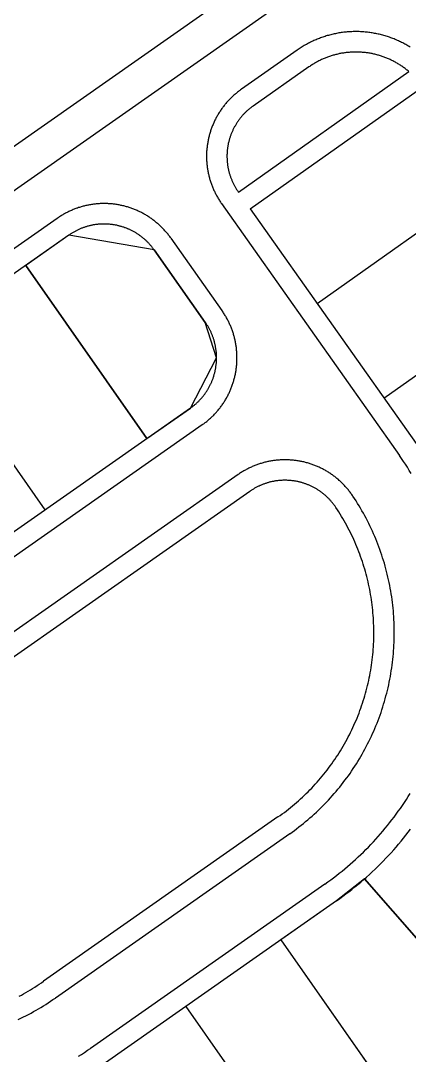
# Model space of a CAD drawing. Header units: metres. Extents: x 680594 to 684853, y 828874 to 830078.
# Drawn here: x 681076.8 to 681133.9, y 829289.3 to 829441 of the extents above; entities that cross this region are included whole.
import ezdxf

# ---------------------------------------------------------------- set-up
doc = ezdxf.new("R2010")
doc.units = ezdxf.units.M
doc.layers.add('PLOT_LINES', color=7, linetype='Continuous')

msp = doc.modelspace()

# ---------------------------------------------------------------- linework, layer by layer
at = {"layer": 'PLOT_LINES'}
for points in [[(681122.55, 829455.27), (680954.06, 829337.29)], [(681125.6, 829450.94), (680957.09, 829332.95)], [(681133.96, 829437.1), (681133.81, 829437.19), (681133.66, 829437.28), (681133.51, 829437.37), (681133.35, 829437.46), (681133.2, 829437.54), (681133.05, 829437.62), (681132.89, 829437.71), (681132.73, 829437.79), (681132.58, 829437.86), (681132.42, 829437.94), (681132.26, 829438.01), (681132.1, 829438.08), (681131.94, 829438.15), (681131.78, 829438.22), (681131.62, 829438.29), (681131.45, 829438.35), (681131.29, 829438.42), (681131.12, 829438.48), (681130.96, 829438.54), (681130.79, 829438.59), (681130.63, 829438.65), (681130.46, 829438.7), (681130.29, 829438.75), (681130.12, 829438.8), (681129.95, 829438.85), (681129.79, 829438.89), (681129.62, 829438.94), (681129.44, 829438.98), (681129.27, 829439.02), (681129.1, 829439.05), (681128.93, 829439.09), (681128.76, 829439.12), (681128.59, 829439.15), (681128.41, 829439.18), (681128.24, 829439.21), (681128.07, 829439.23), (681127.89, 829439.26), (681127.72, 829439.28), (681127.54, 829439.3), (681127.37, 829439.31), (681127.19, 829439.33), (681127.02, 829439.34), (681126.84, 829439.35), (681126.67, 829439.36), (681126.49, 829439.37), (681126.32, 829439.37), (681126.14, 829439.37), (681125.97, 829439.37), (681125.79, 829439.37), (681125.62, 829439.37), (681125.44, 829439.36), (681125.27, 829439.36), (681125.09, 829439.35), (681124.92, 829439.33), (681124.74, 829439.32), (681124.57, 829439.31), (681124.39, 829439.29), (681124.22, 829439.27), (681124.05, 829439.25), (681123.87, 829439.22), (681123.7, 829439.2), (681123.53, 829439.17), (681123.35, 829439.14), (681123.18, 829439.1), (681123.01, 829439.07), (681122.84, 829439.03), (681122.67, 829439), (681122.5, 829438.96), (681122.32, 829438.91), (681122.16, 829438.87), (681121.99, 829438.82), (681121.82, 829438.78), (681121.65, 829438.73), (681121.48, 829438.67), (681121.32, 829438.62), (681121.15, 829438.56), (681120.98, 829438.51), (681120.82, 829438.45), (681120.65, 829438.38), (681120.49, 829438.32), (681120.33, 829438.26), (681120.17, 829438.19), (681120.01, 829438.12), (681119.85, 829438.05), (681119.69, 829437.97), (681119.53, 829437.9), (681119.37, 829437.82), (681119.21, 829437.74), (681119.06, 829437.66), (681118.9, 829437.58), (681118.75, 829437.5), (681118.6, 829437.41), (681118.44, 829437.32), (681118.29, 829437.23), (681118.14, 829437.14), (681117.99, 829437.05), (681117.85, 829436.96), (681117.7, 829436.86), (681117.55, 829436.76), (681117.41, 829436.66)], [(681117.41, 829436.66), (681109.21, 829430.92)], [(681133.78, 829433.52), (681133.67, 829433.61), (681133.56, 829433.7), (681133.45, 829433.79), (681133.34, 829433.88), (681133.23, 829433.96), (681133.12, 829434.05), (681133, 829434.13), (681132.89, 829434.21), (681132.77, 829434.29), (681132.65, 829434.37), (681132.54, 829434.45), (681132.42, 829434.52), (681132.3, 829434.6), (681132.18, 829434.67), (681132.06, 829434.74), (681131.93, 829434.81), (681131.81, 829434.88), (681131.69, 829434.95), (681131.56, 829435.01), (681131.44, 829435.08), (681131.31, 829435.14), (681131.19, 829435.2), (681131.06, 829435.26), (681130.93, 829435.32), (681130.8, 829435.38), (681130.67, 829435.43), (681130.54, 829435.49), (681130.41, 829435.54), (681130.28, 829435.59), (681130.15, 829435.64), (681130.01, 829435.69), (681129.88, 829435.73), (681129.75, 829435.78), (681129.61, 829435.82), (681129.48, 829435.86), (681129.34, 829435.9), (681129.21, 829435.94), (681129.07, 829435.98), (681128.94, 829436.01), (681128.8, 829436.05), (681128.66, 829436.08), (681128.52, 829436.11), (681128.39, 829436.14), (681128.25, 829436.16), (681128.11, 829436.19), (681127.97, 829436.21), (681127.83, 829436.24), (681127.69, 829436.26), (681127.55, 829436.28), (681127.41, 829436.29), (681127.27, 829436.31), (681127.13, 829436.32), (681126.99, 829436.33), (681126.85, 829436.35), (681126.71, 829436.35), (681126.57, 829436.36), (681126.43, 829436.37), (681126.29, 829436.37), (681126.15, 829436.37), (681126.01, 829436.37), (681125.87, 829436.37), (681125.73, 829436.37), (681125.59, 829436.37), (681125.45, 829436.36), (681125.3, 829436.35), (681125.16, 829436.34), (681125.02, 829436.33), (681124.88, 829436.32), (681124.74, 829436.31), (681124.6, 829436.29), (681124.46, 829436.27), (681124.32, 829436.26), (681124.18, 829436.23), (681124.05, 829436.21), (681123.91, 829436.19), (681123.77, 829436.16), (681123.63, 829436.14), (681123.49, 829436.11), (681123.35, 829436.08), (681123.22, 829436.04), (681123.08, 829436.01), (681122.94, 829435.98), (681122.81, 829435.94), (681122.67, 829435.9), (681122.54, 829435.86), (681122.4, 829435.82), (681122.27, 829435.78), (681122.14, 829435.73), (681122, 829435.68), (681121.87, 829435.64), (681121.74, 829435.59), (681121.61, 829435.54), (681121.48, 829435.48), (681121.35, 829435.43), (681121.22, 829435.37), (681121.09, 829435.32), (681120.96, 829435.26), (681120.83, 829435.2), (681120.71, 829435.14), (681120.58, 829435.07), (681120.45, 829435.01), (681120.33, 829434.94), (681120.21, 829434.88), (681120.08, 829434.81), (681119.96, 829434.74), (681119.84, 829434.66), (681119.72, 829434.59), (681119.6, 829434.52), (681119.48, 829434.44), (681119.36, 829434.36), (681119.25, 829434.28), (681119.13, 829434.2)], [(681108.77, 829415.85), (681133.78, 829433.52)], [(681119.13, 829434.2), (681110.93, 829428.46)], [(681109.21, 829430.92), (681109.09, 829430.84), (681108.98, 829430.76), (681108.87, 829430.67), (681108.76, 829430.59), (681108.65, 829430.5), (681108.54, 829430.41), (681108.43, 829430.32), (681108.32, 829430.23), (681108.22, 829430.14), (681108.11, 829430.05), (681108.01, 829429.96), (681107.9, 829429.86), (681107.8, 829429.77), (681107.7, 829429.67), (681107.6, 829429.57), (681107.5, 829429.47), (681107.41, 829429.37), (681107.31, 829429.27), (681107.21, 829429.16), (681107.12, 829429.06), (681107.03, 829428.96), (681106.94, 829428.85), (681106.85, 829428.74), (681106.76, 829428.63), (681106.67, 829428.52), (681106.59, 829428.41), (681106.5, 829428.3), (681106.42, 829428.19), (681106.34, 829428.08), (681106.25, 829427.96), (681106.17, 829427.85), (681106.1, 829427.73), (681106.02, 829427.61), (681105.94, 829427.5), (681105.87, 829427.38), (681105.8, 829427.26), (681105.73, 829427.14), (681105.66, 829427.02), (681105.59, 829426.89), (681105.52, 829426.77), (681105.46, 829426.65), (681105.39, 829426.52), (681105.33, 829426.4), (681105.27, 829426.27), (681105.21, 829426.14), (681105.15, 829426.02), (681105.09, 829425.89), (681105.04, 829425.76), (681104.98, 829425.63), (681104.93, 829425.5), (681104.88, 829425.37), (681104.83, 829425.24), (681104.78, 829425.11), (681104.74, 829424.98), (681104.69, 829424.84), (681104.65, 829424.71), (681104.61, 829424.58), (681104.57, 829424.44), (681104.53, 829424.31), (681104.49, 829424.17), (681104.46, 829424.04), (681104.42, 829423.9), (681104.39, 829423.76), (681104.36, 829423.63), (681104.33, 829423.49), (681104.31, 829423.35), (681104.28, 829423.22), (681104.26, 829423.08), (681104.23, 829422.94), (681104.21, 829422.8), (681104.19, 829422.66), (681104.18, 829422.52), (681104.16, 829422.38), (681104.15, 829422.24), (681104.13, 829422.11), (681104.12, 829421.97), (681104.11, 829421.83), (681104.11, 829421.69), (681104.1, 829421.55), (681104.1, 829421.41), (681104.09, 829421.27), (681104.09, 829421.13), (681104.09, 829420.99), (681104.09, 829420.85), (681104.1, 829420.71), (681104.1, 829420.57), (681104.11, 829420.43), (681104.12, 829420.29), (681104.13, 829420.15), (681104.14, 829420.01), (681104.15, 829419.87), (681104.17, 829419.73), (681104.18, 829419.59), (681104.2, 829419.45), (681104.22, 829419.31), (681104.24, 829419.17), (681104.27, 829419.04), (681104.29, 829418.9), (681104.32, 829418.76), (681104.35, 829418.62), (681104.38, 829418.49), (681104.41, 829418.35), (681104.44, 829418.21), (681104.47, 829418.08), (681104.51, 829417.94), (681104.55, 829417.81), (681104.59, 829417.67), (681104.63, 829417.54), (681104.67, 829417.41), (681104.71, 829417.27), (681104.76, 829417.14), (681104.81, 829417.01), (681104.85, 829416.88), (681104.9, 829416.75), (681104.96, 829416.62), (681105.01, 829416.49), (681105.06, 829416.36), (681105.12, 829416.23), (681105.18, 829416.1), (681105.24, 829415.97), (681105.3, 829415.85), (681105.36, 829415.72), (681105.42, 829415.6), (681105.49, 829415.47), (681105.55, 829415.35), (681105.62, 829415.23), (681105.69, 829415.11), (681105.76, 829414.98), (681105.83, 829414.86), (681105.9, 829414.75), (681105.98, 829414.63), (681106.06, 829414.51), (681106.13, 829414.39), (681106.21, 829414.28), (681106.29, 829414.16)], [(681110.51, 829413.4), (681135.82, 829431.29)], [(681110.93, 829428.46), (681110.84, 829428.4), (681110.76, 829428.34), (681110.67, 829428.28), (681110.59, 829428.21), (681110.51, 829428.15), (681110.43, 829428.08), (681110.34, 829428.02), (681110.26, 829427.95), (681110.18, 829427.88), (681110.11, 829427.81), (681110.03, 829427.74), (681109.95, 829427.67), (681109.87, 829427.6), (681109.8, 829427.52), (681109.72, 829427.45), (681109.65, 829427.37), (681109.58, 829427.3), (681109.51, 829427.22), (681109.43, 829427.15), (681109.36, 829427.07), (681109.29, 829426.99), (681109.23, 829426.91), (681109.16, 829426.83), (681109.09, 829426.75), (681109.03, 829426.67), (681108.96, 829426.58), (681108.9, 829426.5), (681108.84, 829426.41), (681108.77, 829426.33), (681108.71, 829426.24), (681108.65, 829426.16), (681108.6, 829426.07), (681108.54, 829425.98), (681108.48, 829425.89), (681108.43, 829425.8), (681108.37, 829425.72), (681108.32, 829425.62), (681108.27, 829425.53), (681108.21, 829425.44), (681108.16, 829425.35), (681108.11, 829425.26), (681108.07, 829425.16), (681108.02, 829425.07), (681107.97, 829424.98), (681107.93, 829424.88), (681107.88, 829424.78), (681107.84, 829424.69), (681107.8, 829424.59), (681107.76, 829424.5), (681107.72, 829424.4), (681107.68, 829424.3), (681107.65, 829424.2), (681107.61, 829424.1), (681107.58, 829424), (681107.54, 829423.9), (681107.51, 829423.8), (681107.48, 829423.7), (681107.45, 829423.6), (681107.42, 829423.5), (681107.39, 829423.4), (681107.37, 829423.3), (681107.34, 829423.2), (681107.32, 829423.1), (681107.29, 829422.99), (681107.27, 829422.89), (681107.25, 829422.79), (681107.23, 829422.68), (681107.22, 829422.58), (681107.2, 829422.48), (681107.18, 829422.37), (681107.17, 829422.27), (681107.16, 829422.16), (681107.14, 829422.06), (681107.13, 829421.96), (681107.12, 829421.85), (681107.11, 829421.75), (681107.11, 829421.64), (681107.1, 829421.54), (681107.1, 829421.43), (681107.09, 829421.33), (681107.09, 829421.22), (681107.09, 829421.12), (681107.09, 829421.01), (681107.09, 829420.91), (681107.1, 829420.8), (681107.1, 829420.7), (681107.1, 829420.59), (681107.11, 829420.49), (681107.12, 829420.38), (681107.13, 829420.28), (681107.14, 829420.17), (681107.15, 829420.07), (681107.16, 829419.96), (681107.18, 829419.86), (681107.19, 829419.76), (681107.21, 829419.65), (681107.22, 829419.55), (681107.24, 829419.45), (681107.26, 829419.34), (681107.28, 829419.24), (681107.31, 829419.14), (681107.33, 829419.03), (681107.35, 829418.93), (681107.38, 829418.83), (681107.41, 829418.73), (681107.43, 829418.63), (681107.46, 829418.53), (681107.49, 829418.43), (681107.53, 829418.33), (681107.56, 829418.23), (681107.59, 829418.13), (681107.63, 829418.03), (681107.66, 829417.93), (681107.7, 829417.83), (681107.74, 829417.73), (681107.78, 829417.64), (681107.82, 829417.54), (681107.86, 829417.44), (681107.91, 829417.35), (681107.95, 829417.25), (681107.99, 829417.16), (681108.04, 829417.06), (681108.09, 829416.97), (681108.14, 829416.88), (681108.19, 829416.78), (681108.24, 829416.69), (681108.29, 829416.6), (681108.34, 829416.51), (681108.4, 829416.42), (681108.45, 829416.33), (681108.51, 829416.24), (681108.56, 829416.15), (681108.62, 829416.07), (681108.68, 829415.98), (681108.74, 829415.89)], [(681120.32, 829399.52), (681145.63, 829417.41)], [(681108.74, 829415.89), (681108.77, 829415.85)], [(681098.86, 829409.09), (681098.78, 829409.2), (681098.69, 829409.31), (681098.61, 829409.43), (681098.52, 829409.54), (681098.44, 829409.65), (681098.35, 829409.76), (681098.26, 829409.86), (681098.17, 829409.97), (681098.08, 829410.08), (681097.98, 829410.18), (681097.89, 829410.29), (681097.79, 829410.39), (681097.7, 829410.49), (681097.6, 829410.59), (681097.5, 829410.69), (681097.4, 829410.79), (681097.3, 829410.89), (681097.19, 829410.98), (681097.09, 829411.08), (681096.99, 829411.17), (681096.88, 829411.26), (681096.77, 829411.35), (681096.67, 829411.44), (681096.56, 829411.53), (681096.45, 829411.62), (681096.34, 829411.7), (681096.22, 829411.79), (681096.11, 829411.87), (681096, 829411.95), (681095.88, 829412.03), (681095.77, 829412.11), (681095.65, 829412.19), (681095.53, 829412.27), (681095.41, 829412.34), (681095.29, 829412.41), (681095.17, 829412.49), (681095.05, 829412.56), (681094.93, 829412.63), (681094.81, 829412.69), (681094.68, 829412.76), (681094.56, 829412.83), (681094.43, 829412.89), (681094.31, 829412.95), (681094.18, 829413.01), (681094.06, 829413.07), (681093.93, 829413.13), (681093.8, 829413.18), (681093.67, 829413.24), (681093.54, 829413.29), (681093.41, 829413.34), (681093.28, 829413.39), (681093.15, 829413.44), (681093.01, 829413.49), (681092.88, 829413.54), (681092.75, 829413.58), (681092.62, 829413.62), (681092.48, 829413.66), (681092.35, 829413.7), (681092.21, 829413.74), (681092.08, 829413.78), (681091.94, 829413.81), (681091.8, 829413.84), (681091.67, 829413.87), (681091.53, 829413.9), (681091.39, 829413.93), (681091.25, 829413.96), (681091.12, 829413.98), (681090.98, 829414.01), (681090.84, 829414.03), (681090.7, 829414.05), (681090.56, 829414.07), (681090.42, 829414.08), (681090.28, 829414.1), (681090.14, 829414.11), (681090, 829414.12), (681089.86, 829414.13), (681089.72, 829414.14), (681089.58, 829414.15), (681089.44, 829414.15), (681089.3, 829414.16), (681089.16, 829414.16), (681089.02, 829414.16), (681088.88, 829414.16), (681088.74, 829414.16), (681088.6, 829414.15), (681088.46, 829414.15), (681088.32, 829414.14), (681088.18, 829414.13), (681088.04, 829414.12), (681087.9, 829414.1), (681087.76, 829414.09), (681087.62, 829414.07), (681087.48, 829414.06), (681087.34, 829414.04), (681087.21, 829414.02), (681087.07, 829413.99), (681086.93, 829413.97), (681086.79, 829413.94), (681086.65, 829413.92), (681086.52, 829413.89), (681086.38, 829413.86), (681086.24, 829413.83), (681086.11, 829413.79), (681085.97, 829413.76), (681085.84, 829413.72), (681085.7, 829413.68), (681085.57, 829413.64), (681085.43, 829413.6), (681085.3, 829413.56), (681085.17, 829413.51), (681085.03, 829413.47), (681084.9, 829413.42), (681084.77, 829413.37), (681084.64, 829413.32), (681084.51, 829413.27), (681084.38, 829413.21), (681084.25, 829413.16), (681084.12, 829413.1), (681084, 829413.04), (681083.87, 829412.98), (681083.74, 829412.92), (681083.62, 829412.86), (681083.49, 829412.79), (681083.37, 829412.73), (681083.25, 829412.66), (681083.12, 829412.59), (681083, 829412.52), (681082.88, 829412.45), (681082.76, 829412.38), (681082.64, 829412.3), (681082.52, 829412.23), (681082.41, 829412.15), (681082.29, 829412.07), (681082.18, 829411.99)], [(681106.29, 829414.16), (681132.4, 829377.23)], [(681082.18, 829411.99), (681008.62, 829360.49)], [(681110.51, 829413.4), (681134.85, 829378.96)], [(681096.41, 829407.36), (681096.35, 829407.44), (681096.28, 829407.53), (681096.22, 829407.61), (681096.16, 829407.69), (681096.09, 829407.78), (681096.03, 829407.86), (681095.96, 829407.94), (681095.89, 829408.02), (681095.82, 829408.1), (681095.75, 829408.18), (681095.68, 829408.26), (681095.61, 829408.33), (681095.54, 829408.41), (681095.46, 829408.48), (681095.39, 829408.56), (681095.31, 829408.63), (681095.24, 829408.7), (681095.16, 829408.78), (681095.08, 829408.85), (681095, 829408.92), (681094.93, 829408.99), (681094.84, 829409.05), (681094.76, 829409.12), (681094.68, 829409.19), (681094.6, 829409.25), (681094.52, 829409.32), (681094.43, 829409.38), (681094.35, 829409.44), (681094.26, 829409.5), (681094.18, 829409.56), (681094.09, 829409.62), (681094, 829409.68), (681093.91, 829409.74), (681093.82, 829409.8), (681093.73, 829409.85), (681093.64, 829409.9), (681093.55, 829409.96), (681093.46, 829410.01), (681093.37, 829410.06), (681093.28, 829410.11), (681093.18, 829410.16), (681093.09, 829410.21), (681093, 829410.25), (681092.9, 829410.3), (681092.81, 829410.34), (681092.71, 829410.39), (681092.61, 829410.43), (681092.52, 829410.47), (681092.42, 829410.51), (681092.32, 829410.55), (681092.22, 829410.59), (681092.12, 829410.62), (681092.03, 829410.66), (681091.93, 829410.69), (681091.83, 829410.72), (681091.73, 829410.76), (681091.63, 829410.79), (681091.52, 829410.82), (681091.42, 829410.84), (681091.32, 829410.87), (681091.22, 829410.9), (681091.12, 829410.92), (681091.01, 829410.95), (681090.91, 829410.97), (681090.81, 829410.99), (681090.71, 829411.01), (681090.6, 829411.03), (681090.5, 829411.04), (681090.39, 829411.06), (681090.29, 829411.08), (681090.19, 829411.09), (681090.08, 829411.1), (681089.98, 829411.11), (681089.87, 829411.12), (681089.77, 829411.13), (681089.66, 829411.14), (681089.56, 829411.15), (681089.45, 829411.15), (681089.35, 829411.16), (681089.24, 829411.16), (681089.14, 829411.16), (681089.03, 829411.16), (681088.93, 829411.16), (681088.82, 829411.16), (681088.72, 829411.15), (681088.61, 829411.15), (681088.51, 829411.14), (681088.4, 829411.14), (681088.3, 829411.13), (681088.19, 829411.12), (681088.09, 829411.11), (681087.98, 829411.1), (681087.88, 829411.08), (681087.77, 829411.07), (681087.67, 829411.05), (681087.57, 829411.04), (681087.46, 829411.02), (681087.36, 829411), (681087.26, 829410.98), (681087.15, 829410.96), (681087.05, 829410.93), (681086.95, 829410.91), (681086.85, 829410.88), (681086.74, 829410.86), (681086.64, 829410.83), (681086.54, 829410.8), (681086.44, 829410.77), (681086.34, 829410.74), (681086.24, 829410.71), (681086.14, 829410.67), (681086.04, 829410.64), (681085.94, 829410.6), (681085.84, 829410.57), (681085.74, 829410.53), (681085.65, 829410.49), (681085.55, 829410.45), (681085.45, 829410.41), (681085.36, 829410.36), (681085.26, 829410.32), (681085.17, 829410.28), (681085.07, 829410.23), (681084.98, 829410.18), (681084.88, 829410.13), (681084.79, 829410.08), (681084.7, 829410.03), (681084.61, 829409.98), (681084.52, 829409.93), (681084.43, 829409.88), (681084.34, 829409.82), (681084.25, 829409.77), (681084.16, 829409.71), (681084.07, 829409.65), (681083.98, 829409.59), (681083.9, 829409.53)], [(681083.9, 829409.53), (681010.34, 829358.03)], [(681103.91, 829396.74), (681096.41, 829407.36), (681083.9, 829409.53), (681077.55, 829405.09), (681095.33, 829379.7), (681101.72, 829384.17), (681105.56, 829391.54), (681103.91, 829396.74)], [(681098.86, 829409.09), (681106.36, 829398.47)], [(681096.41, 829407.36), (681103.91, 829396.74)], [(681095.33, 829379.7), (681077.55, 829405.09)], [(681130.13, 829385.63), (681155.45, 829403.53)], [(681103.45, 829381.72), (681103.56, 829381.8), (681103.67, 829381.88), (681103.79, 829381.96), (681103.9, 829382.05), (681104.01, 829382.13), (681104.12, 829382.22), (681104.22, 829382.31), (681104.33, 829382.4), (681104.44, 829382.49), (681104.54, 829382.58), (681104.65, 829382.68), (681104.75, 829382.77), (681104.85, 829382.87), (681104.95, 829382.97), (681105.05, 829383.06), (681105.15, 829383.16), (681105.25, 829383.26), (681105.34, 829383.37), (681105.44, 829383.47), (681105.53, 829383.57), (681105.62, 829383.68), (681105.72, 829383.78), (681105.81, 829383.89), (681105.89, 829384), (681105.98, 829384.11), (681106.07, 829384.22), (681106.15, 829384.33), (681106.24, 829384.44), (681106.32, 829384.56), (681106.4, 829384.67), (681106.48, 829384.79), (681106.56, 829384.9), (681106.63, 829385.02), (681106.71, 829385.14), (681106.78, 829385.26), (681106.86, 829385.38), (681106.93, 829385.5), (681107, 829385.62), (681107.07, 829385.74), (681107.13, 829385.86), (681107.2, 829385.99), (681107.26, 829386.11), (681107.32, 829386.24), (681107.39, 829386.36), (681107.45, 829386.49), (681107.5, 829386.62), (681107.56, 829386.74), (681107.62, 829386.87), (681107.67, 829387), (681107.72, 829387.13), (681107.77, 829387.26), (681107.82, 829387.39), (681107.87, 829387.53), (681107.92, 829387.66), (681107.96, 829387.79), (681108, 829387.92), (681108.04, 829388.06), (681108.08, 829388.19), (681108.12, 829388.33), (681108.16, 829388.46), (681108.19, 829388.6), (681108.23, 829388.73), (681108.26, 829388.87), (681108.29, 829389.01), (681108.32, 829389.14), (681108.35, 829389.28), (681108.37, 829389.42), (681108.4, 829389.56), (681108.42, 829389.69), (681108.44, 829389.83), (681108.46, 829389.97), (681108.48, 829390.11), (681108.49, 829390.25), (681108.51, 829390.39), (681108.52, 829390.53), (681108.53, 829390.67), (681108.54, 829390.81), (681108.55, 829390.95), (681108.55, 829391.09), (681108.56, 829391.23), (681108.56, 829391.37), (681108.56, 829391.51), (681108.56, 829391.65), (681108.56, 829391.79), (681108.56, 829391.93), (681108.55, 829392.07), (681108.54, 829392.21), (681108.54, 829392.35), (681108.53, 829392.49), (681108.51, 829392.63), (681108.5, 829392.77), (681108.49, 829392.9), (681108.47, 829393.04), (681108.45, 829393.18), (681108.43, 829393.32), (681108.41, 829393.46), (681108.39, 829393.6), (681108.36, 829393.74), (681108.33, 829393.87), (681108.31, 829394.01), (681108.28, 829394.15), (681108.25, 829394.28), (681108.21, 829394.42), (681108.18, 829394.56), (681108.14, 829394.69), (681108.11, 829394.83), (681108.07, 829394.96), (681108.03, 829395.09), (681107.98, 829395.23), (681107.94, 829395.36), (681107.89, 829395.49), (681107.85, 829395.63), (681107.8, 829395.76), (681107.75, 829395.89), (681107.7, 829396.02), (681107.64, 829396.15), (681107.59, 829396.28), (681107.53, 829396.4), (681107.48, 829396.53), (681107.42, 829396.66), (681107.36, 829396.79), (681107.3, 829396.91), (681107.23, 829397.04), (681107.17, 829397.16), (681107.1, 829397.28), (681107.03, 829397.41), (681106.96, 829397.53), (681106.89, 829397.65), (681106.82, 829397.77), (681106.75, 829397.89), (681106.67, 829398.01), (681106.6, 829398.12), (681106.52, 829398.24), (681106.44, 829398.36), (681106.36, 829398.47)], [(681101.72, 829384.17), (681101.81, 829384.23), (681101.9, 829384.29), (681101.98, 829384.36), (681102.06, 829384.42), (681102.15, 829384.49), (681102.23, 829384.55), (681102.31, 829384.62), (681102.39, 829384.69), (681102.47, 829384.75), (681102.55, 829384.82), (681102.63, 829384.89), (681102.7, 829384.97), (681102.78, 829385.04), (681102.85, 829385.11), (681102.93, 829385.18), (681103, 829385.26), (681103.08, 829385.33), (681103.15, 829385.41), (681103.22, 829385.49), (681103.29, 829385.57), (681103.36, 829385.65), (681103.43, 829385.72), (681103.49, 829385.81), (681103.56, 829385.89), (681103.63, 829385.97), (681103.69, 829386.05), (681103.76, 829386.13), (681103.82, 829386.22), (681103.88, 829386.3), (681103.94, 829386.39), (681104, 829386.48), (681104.06, 829386.56), (681104.12, 829386.65), (681104.17, 829386.74), (681104.23, 829386.83), (681104.28, 829386.92), (681104.34, 829387.01), (681104.39, 829387.1), (681104.44, 829387.19), (681104.49, 829387.28), (681104.54, 829387.38), (681104.59, 829387.47), (681104.63, 829387.56), (681104.68, 829387.66), (681104.72, 829387.75), (681104.77, 829387.85), (681104.81, 829387.94), (681104.85, 829388.04), (681104.89, 829388.14), (681104.93, 829388.24), (681104.97, 829388.33), (681105.01, 829388.43), (681105.04, 829388.53), (681105.08, 829388.63), (681105.11, 829388.73), (681105.14, 829388.83), (681105.17, 829388.93), (681105.2, 829389.03), (681105.23, 829389.13), (681105.26, 829389.23), (681105.29, 829389.33), (681105.31, 829389.44), (681105.34, 829389.54), (681105.36, 829389.64), (681105.38, 829389.74), (681105.4, 829389.85), (681105.42, 829389.95), (681105.44, 829390.05), (681105.45, 829390.16), (681105.47, 829390.26), (681105.48, 829390.37), (681105.5, 829390.47), (681105.51, 829390.57), (681105.52, 829390.68), (681105.53, 829390.78), (681105.54, 829390.89), (681105.55, 829390.99), (681105.55, 829391.1), (681105.56, 829391.2), (681105.56, 829391.31), (681105.56, 829391.41), (681105.56, 829391.52), (681105.56, 829391.62), (681105.56, 829391.73), (681105.56, 829391.83), (681105.55, 829391.94), (681105.55, 829392.04), (681105.54, 829392.15), (681105.53, 829392.25), (681105.53, 829392.36), (681105.52, 829392.46), (681105.5, 829392.56), (681105.49, 829392.67), (681105.48, 829392.77), (681105.46, 829392.88), (681105.45, 829392.98), (681105.43, 829393.08), (681105.41, 829393.19), (681105.39, 829393.29), (681105.37, 829393.39), (681105.35, 829393.5), (681105.32, 829393.6), (681105.3, 829393.7), (681105.27, 829393.8), (681105.25, 829393.9), (681105.22, 829394.01), (681105.19, 829394.11), (681105.16, 829394.21), (681105.13, 829394.31), (681105.1, 829394.41), (681105.06, 829394.51), (681105.03, 829394.61), (681104.99, 829394.7), (681104.95, 829394.8), (681104.91, 829394.9), (681104.87, 829395), (681104.83, 829395.09), (681104.79, 829395.19), (681104.75, 829395.29), (681104.7, 829395.38), (681104.66, 829395.48), (681104.61, 829395.57), (681104.56, 829395.66), (681104.52, 829395.76), (681104.47, 829395.85), (681104.42, 829395.94), (681104.36, 829396.03), (681104.31, 829396.12), (681104.26, 829396.21), (681104.2, 829396.3), (681104.15, 829396.39), (681104.09, 829396.48), (681104.03, 829396.57), (681103.97, 829396.65), (681103.91, 829396.74)], [(681080.41, 829369.25), (681062.63, 829394.64)], [(681101.72, 829384.17), (681028.12, 829332.63)], [(681103.45, 829381.72), (681029.84, 829330.18)], [(681134.13, 829374.59), (681133.85, 829375.04), (681133.57, 829375.49), (681133.28, 829375.93), (681132.99, 829376.36), (681132.7, 829376.8), (681132.4, 829377.23)], [(681125.58, 829371.26), (681125.5, 829371.38), (681125.42, 829371.49), (681125.34, 829371.61), (681125.26, 829371.72), (681125.17, 829371.83), (681125.09, 829371.95), (681125, 829372.06), (681124.91, 829372.17), (681124.82, 829372.27), (681124.73, 829372.38), (681124.64, 829372.49), (681124.55, 829372.59), (681124.45, 829372.7), (681124.36, 829372.8), (681124.26, 829372.9), (681124.16, 829373), (681124.06, 829373.1), (681123.96, 829373.2), (681123.86, 829373.3), (681123.76, 829373.39), (681123.66, 829373.49), (681123.55, 829373.58), (681123.45, 829373.68), (681123.34, 829373.77), (681123.23, 829373.86), (681123.12, 829373.95), (681123.01, 829374.03), (681122.9, 829374.12), (681122.79, 829374.2), (681122.68, 829374.29), (681122.56, 829374.37), (681122.45, 829374.45), (681122.33, 829374.53), (681122.21, 829374.61), (681122.1, 829374.68), (681121.98, 829374.76), (681121.86, 829374.83), (681121.74, 829374.91), (681121.62, 829374.98), (681121.5, 829375.05), (681121.37, 829375.11), (681121.25, 829375.18), (681121.12, 829375.25), (681121, 829375.31), (681120.87, 829375.37), (681120.75, 829375.43), (681120.62, 829375.49), (681120.49, 829375.55), (681120.36, 829375.61), (681120.23, 829375.66), (681120.1, 829375.72), (681119.97, 829375.77), (681119.84, 829375.82), (681119.71, 829375.87), (681119.58, 829375.92), (681119.45, 829375.96), (681119.31, 829376.01), (681119.18, 829376.05), (681119.04, 829376.09), (681118.91, 829376.13), (681118.77, 829376.17), (681118.64, 829376.2), (681118.5, 829376.24), (681118.37, 829376.27), (681118.23, 829376.3), (681118.09, 829376.33), (681117.95, 829376.36), (681117.82, 829376.39), (681117.68, 829376.41), (681117.54, 829376.44), (681117.4, 829376.46), (681117.26, 829376.48), (681117.12, 829376.5), (681116.98, 829376.51), (681116.84, 829376.53), (681116.7, 829376.54), (681116.56, 829376.55), (681116.42, 829376.56), (681116.28, 829376.57), (681116.14, 829376.58), (681116, 829376.59), (681115.86, 829376.59), (681115.72, 829376.59), (681115.58, 829376.59), (681115.44, 829376.59), (681115.3, 829376.59), (681115.16, 829376.58), (681115.02, 829376.58), (681114.88, 829376.57), (681114.74, 829376.56), (681114.6, 829376.55), (681114.46, 829376.54), (681114.32, 829376.52), (681114.18, 829376.51), (681114.04, 829376.49), (681113.9, 829376.47), (681113.76, 829376.45), (681113.62, 829376.43), (681113.48, 829376.4), (681113.35, 829376.38), (681113.21, 829376.35), (681113.07, 829376.32), (681112.93, 829376.29), (681112.8, 829376.26), (681112.66, 829376.23), (681112.52, 829376.19), (681112.39, 829376.15), (681112.25, 829376.12), (681112.12, 829376.07), (681111.98, 829376.03), (681111.85, 829375.99), (681111.72, 829375.95), (681111.58, 829375.9), (681111.45, 829375.85), (681111.32, 829375.8), (681111.19, 829375.75), (681111.06, 829375.7), (681110.93, 829375.64), (681110.8, 829375.59), (681110.67, 829375.53), (681110.54, 829375.47), (681110.42, 829375.41), (681110.29, 829375.35), (681110.17, 829375.29), (681110.04, 829375.22), (681109.92, 829375.16), (681109.79, 829375.09), (681109.67, 829375.02), (681109.55, 829374.95), (681109.43, 829374.88), (681109.31, 829374.81), (681109.19, 829374.73), (681109.07, 829374.66), (681108.95, 829374.58), (681108.84, 829374.5), (681108.72, 829374.42)], [(681108.72, 829374.42), (681035.01, 829322.81)], [(681123.09, 829369.59), (681123.03, 829369.68), (681122.97, 829369.77), (681122.91, 829369.85), (681122.84, 829369.94), (681122.78, 829370.02), (681122.72, 829370.11), (681122.65, 829370.19), (681122.59, 829370.27), (681122.52, 829370.35), (681122.45, 829370.43), (681122.38, 829370.51), (681122.31, 829370.59), (681122.24, 829370.67), (681122.17, 829370.75), (681122.1, 829370.82), (681122.02, 829370.9), (681121.95, 829370.97), (681121.87, 829371.05), (681121.8, 829371.12), (681121.72, 829371.19), (681121.64, 829371.26), (681121.57, 829371.34), (681121.49, 829371.4), (681121.41, 829371.47), (681121.32, 829371.54), (681121.24, 829371.61), (681121.16, 829371.67), (681121.08, 829371.74), (681120.99, 829371.8), (681120.91, 829371.86), (681120.82, 829371.92), (681120.74, 829371.99), (681120.65, 829372.05), (681120.56, 829372.1), (681120.47, 829372.16), (681120.38, 829372.22), (681120.3, 829372.27), (681120.21, 829372.33), (681120.11, 829372.38), (681120.02, 829372.43), (681119.93, 829372.48), (681119.84, 829372.53), (681119.74, 829372.58), (681119.65, 829372.63), (681119.56, 829372.68), (681119.46, 829372.72), (681119.37, 829372.77), (681119.27, 829372.81), (681119.17, 829372.85), (681119.08, 829372.9), (681118.98, 829372.94), (681118.88, 829372.97), (681118.78, 829373.01), (681118.68, 829373.05), (681118.58, 829373.08), (681118.49, 829373.12), (681118.39, 829373.15), (681118.28, 829373.18), (681118.18, 829373.21), (681118.08, 829373.24), (681117.98, 829373.27), (681117.88, 829373.3), (681117.78, 829373.33), (681117.67, 829373.35), (681117.57, 829373.37), (681117.47, 829373.4), (681117.37, 829373.42), (681117.26, 829373.44), (681117.16, 829373.46), (681117.05, 829373.47), (681116.95, 829373.49), (681116.85, 829373.51), (681116.74, 829373.52), (681116.64, 829373.53), (681116.53, 829373.54), (681116.43, 829373.55), (681116.32, 829373.56), (681116.22, 829373.57), (681116.11, 829373.58), (681116.01, 829373.58), (681115.9, 829373.59), (681115.8, 829373.59), (681115.69, 829373.59), (681115.59, 829373.59), (681115.48, 829373.59), (681115.38, 829373.59), (681115.27, 829373.59), (681115.16, 829373.58), (681115.06, 829373.58), (681114.95, 829373.57), (681114.85, 829373.56), (681114.74, 829373.55), (681114.64, 829373.54), (681114.53, 829373.53), (681114.43, 829373.52), (681114.33, 829373.5), (681114.22, 829373.49), (681114.12, 829373.47), (681114.01, 829373.45), (681113.91, 829373.43), (681113.81, 829373.41), (681113.7, 829373.39), (681113.6, 829373.37), (681113.5, 829373.34), (681113.4, 829373.32), (681113.29, 829373.29), (681113.19, 829373.26), (681113.09, 829373.23), (681112.99, 829373.2), (681112.89, 829373.17), (681112.79, 829373.14), (681112.69, 829373.11), (681112.59, 829373.07), (681112.49, 829373.04), (681112.39, 829373), (681112.29, 829372.96), (681112.2, 829372.92), (681112.1, 829372.88), (681112, 829372.84), (681111.91, 829372.8), (681111.81, 829372.75), (681111.71, 829372.71), (681111.62, 829372.66), (681111.53, 829372.62), (681111.43, 829372.57), (681111.34, 829372.52), (681111.25, 829372.47), (681111.15, 829372.42), (681111.06, 829372.36), (681110.97, 829372.31), (681110.88, 829372.25), (681110.79, 829372.2), (681110.7, 829372.14), (681110.62, 829372.08), (681110.53, 829372.02), (681110.44, 829371.96)], [(681110.44, 829371.96), (681036.73, 829320.35)], [(681116.3, 829321.76), (681116.64, 829322.01), (681116.98, 829322.25), (681117.32, 829322.5), (681117.65, 829322.76), (681117.98, 829323.02), (681118.31, 829323.28), (681118.63, 829323.54), (681118.95, 829323.81), (681119.27, 829324.09), (681119.59, 829324.36), (681119.9, 829324.65), (681120.21, 829324.93), (681120.51, 829325.22), (681120.81, 829325.51), (681121.11, 829325.8), (681121.41, 829326.1), (681121.7, 829326.4), (681121.99, 829326.71), (681122.27, 829327.02), (681122.55, 829327.33), (681122.83, 829327.64), (681123.1, 829327.96), (681123.37, 829328.28), (681123.64, 829328.61), (681123.9, 829328.93), (681124.16, 829329.27), (681124.41, 829329.6), (681124.66, 829329.94), (681124.91, 829330.27), (681125.15, 829330.62), (681125.39, 829330.96), (681125.62, 829331.31), (681125.85, 829331.66), (681126.08, 829332.01), (681126.3, 829332.37), (681126.52, 829332.73), (681126.73, 829333.09), (681126.94, 829333.45), (681127.15, 829333.82), (681127.35, 829334.18), (681127.54, 829334.56), (681127.74, 829334.93), (681127.92, 829335.3), (681128.11, 829335.68), (681128.29, 829336.06), (681128.46, 829336.44), (681128.63, 829336.82), (681128.8, 829337.21), (681128.96, 829337.6), (681129.12, 829337.98), (681129.27, 829338.37), (681129.42, 829338.77), (681129.56, 829339.16), (681129.7, 829339.56), (681129.83, 829339.95), (681129.96, 829340.35), (681130.09, 829340.75), (681130.21, 829341.16), (681130.32, 829341.56), (681130.43, 829341.96), (681130.54, 829342.37), (681130.64, 829342.78), (681130.74, 829343.18), (681130.83, 829343.59), (681130.91, 829344), (681131, 829344.41), (681131.07, 829344.83), (681131.15, 829345.24), (681131.21, 829345.65), (681131.28, 829346.07), (681131.33, 829346.48), (681131.39, 829346.9), (681131.44, 829347.32), (681131.48, 829347.73), (681131.52, 829348.15), (681131.55, 829348.57), (681131.58, 829348.99), (681131.6, 829349.41), (681131.62, 829349.82), (681131.64, 829350.24), (681131.65, 829350.66), (681131.65, 829351.08), (681131.65, 829351.5), (681131.65, 829351.92), (681131.64, 829352.34), (681131.62, 829352.76), (681131.6, 829353.18), (681131.58, 829353.6), (681131.55, 829354.01), (681131.51, 829354.43), (681131.47, 829354.85), (681131.43, 829355.27), (681131.38, 829355.68), (681131.32, 829356.1), (681131.27, 829356.51), (681131.2, 829356.93), (681131.13, 829357.34), (681131.06, 829357.76), (681130.98, 829358.17), (681130.9, 829358.58), (681130.81, 829358.99), (681130.72, 829359.4), (681130.62, 829359.81), (681130.52, 829360.21), (681130.41, 829360.62), (681130.3, 829361.02), (681130.19, 829361.42), (681130.06, 829361.83), (681129.94, 829362.23), (681129.81, 829362.63), (681129.67, 829363.02), (681129.53, 829363.42), (681129.39, 829363.81), (681129.24, 829364.2), (681129.09, 829364.59), (681128.93, 829364.98), (681128.77, 829365.37), (681128.6, 829365.75), (681128.43, 829366.14), (681128.26, 829366.52), (681128.08, 829366.9), (681127.89, 829367.27), (681127.7, 829367.65), (681127.51, 829368.02), (681127.31, 829368.39), (681127.11, 829368.76), (681126.9, 829369.12), (681126.69, 829369.49), (681126.48, 829369.85), (681126.26, 829370.2), (681126.04, 829370.56), (681125.81, 829370.91), (681125.58, 829371.26)], [(681114.58, 829324.22), (681114.89, 829324.44), (681115.2, 829324.67), (681115.51, 829324.9), (681115.82, 829325.13), (681116.12, 829325.37), (681116.42, 829325.61), (681116.72, 829325.85), (681117.01, 829326.1), (681117.3, 829326.35), (681117.59, 829326.61), (681117.88, 829326.86), (681118.16, 829327.12), (681118.44, 829327.39), (681118.72, 829327.65), (681118.99, 829327.92), (681119.26, 829328.2), (681119.53, 829328.47), (681119.79, 829328.75), (681120.05, 829329.04), (681120.31, 829329.32), (681120.56, 829329.61), (681120.81, 829329.9), (681121.06, 829330.2), (681121.3, 829330.49), (681121.54, 829330.79), (681121.78, 829331.1), (681122.01, 829331.4), (681122.24, 829331.71), (681122.47, 829332.02), (681122.69, 829332.34), (681122.91, 829332.65), (681123.12, 829332.97), (681123.34, 829333.29), (681123.54, 829333.62), (681123.75, 829333.94), (681123.95, 829334.27), (681124.14, 829334.6), (681124.33, 829334.93), (681124.52, 829335.27), (681124.71, 829335.61), (681124.89, 829335.95), (681125.06, 829336.29), (681125.24, 829336.63), (681125.4, 829336.98), (681125.57, 829337.32), (681125.73, 829337.67), (681125.88, 829338.03), (681126.04, 829338.38), (681126.18, 829338.73), (681126.33, 829339.09), (681126.47, 829339.45), (681126.6, 829339.81), (681126.73, 829340.17), (681126.86, 829340.53), (681126.98, 829340.9), (681127.1, 829341.26), (681127.22, 829341.63), (681127.33, 829342), (681127.43, 829342.37), (681127.53, 829342.74), (681127.63, 829343.11), (681127.72, 829343.48), (681127.81, 829343.86), (681127.9, 829344.23), (681127.98, 829344.61), (681128.05, 829344.98), (681128.12, 829345.36), (681128.19, 829345.74), (681128.25, 829346.12), (681128.31, 829346.5), (681128.36, 829346.88), (681128.41, 829347.26), (681128.45, 829347.64), (681128.49, 829348.03), (681128.53, 829348.41), (681128.56, 829348.79), (681128.59, 829349.18), (681128.61, 829349.56), (681128.63, 829349.94), (681128.64, 829350.33), (681128.65, 829350.71), (681128.65, 829351.1), (681128.65, 829351.48), (681128.65, 829351.87), (681128.64, 829352.25), (681128.62, 829352.63), (681128.6, 829353.02), (681128.58, 829353.4), (681128.55, 829353.78), (681128.52, 829354.17), (681128.49, 829354.55), (681128.45, 829354.93), (681128.4, 829355.31), (681128.35, 829355.7), (681128.3, 829356.08), (681128.24, 829356.46), (681128.18, 829356.84), (681128.11, 829357.21), (681128.04, 829357.59), (681127.96, 829357.97), (681127.88, 829358.34), (681127.8, 829358.72), (681127.71, 829359.09), (681127.61, 829359.47), (681127.52, 829359.84), (681127.41, 829360.21), (681127.31, 829360.58), (681127.2, 829360.95), (681127.08, 829361.31), (681126.96, 829361.68), (681126.84, 829362.04), (681126.71, 829362.4), (681126.58, 829362.77), (681126.44, 829363.12), (681126.3, 829363.48), (681126.16, 829363.84), (681126.01, 829364.19), (681125.86, 829364.55), (681125.7, 829364.9), (681125.54, 829365.25), (681125.37, 829365.59), (681125.2, 829365.94), (681125.03, 829366.28), (681124.85, 829366.62), (681124.67, 829366.96), (681124.49, 829367.3), (681124.3, 829367.63), (681124.11, 829367.97), (681123.91, 829368.3), (681123.71, 829368.62), (681123.51, 829368.95), (681123.3, 829369.27), (681123.09, 829369.59)], [(681121.46, 829314.39), (681121.89, 829314.7), (681122.32, 829315), (681122.74, 829315.32), (681123.15, 829315.64), (681123.57, 829315.96), (681123.98, 829316.29), (681124.38, 829316.62), (681124.79, 829316.96), (681125.18, 829317.3), (681125.58, 829317.65), (681125.97, 829318), (681126.35, 829318.36), (681126.74, 829318.72), (681127.11, 829319.08), (681127.49, 829319.45), (681127.86, 829319.82), (681128.22, 829320.2), (681128.58, 829320.58), (681128.94, 829320.97), (681129.29, 829321.36), (681129.63, 829321.76), (681129.98, 829322.15), (681130.31, 829322.56), (681130.65, 829322.96), (681130.97, 829323.37), (681131.3, 829323.79), (681131.61, 829324.2), (681131.93, 829324.63), (681132.24, 829325.05), (681132.54, 829325.48), (681132.84, 829325.91), (681133.13, 829326.35), (681133.42, 829326.79), (681133.7, 829327.23), (681133.98, 829327.67)], [(681114.58, 829324.22), (681080.18, 829300.13)], [(681123.18, 829311.94), (681123.64, 829312.26), (681124.1, 829312.59), (681124.55, 829312.93), (681124.99, 829313.27), (681125.44, 829313.61), (681125.88, 829313.97), (681126.31, 829314.32), (681126.74, 829314.68), (681127.17, 829315.05), (681127.59, 829315.42), (681128.01, 829315.8), (681128.42, 829316.18), (681128.83, 829316.57), (681129.23, 829316.96), (681129.63, 829317.35), (681130.03, 829317.75), (681130.42, 829318.16), (681130.8, 829318.57), (681131.18, 829318.98), (681131.56, 829319.4), (681131.93, 829319.82), (681132.29, 829320.25), (681132.66, 829320.68), (681133.01, 829321.12), (681133.36, 829321.56), (681133.71, 829322), (681134.05, 829322.45)], [(681116.3, 829321.76), (681081.9, 829297.68)], [(681127.3, 829315.17), (681123.18, 829311.94), (681114.98, 829306.19), (681132.84, 829280.69), (681140.96, 829286.54), (681147.75, 829291.86), (681127.3, 829315.17)], [(681127.3, 829315.17), (681147.75, 829291.86)], [(681121.46, 829314.39), (681087.06, 829290.3)], [(681123.18, 829311.94), (681088.78, 829287.85)], [(681114.98, 829306.19), (681133.05, 829280.39)], [(681076.57, 829297.94), (681076.91, 829298.12), (681077.24, 829298.3), (681077.58, 829298.49), (681077.91, 829298.68), (681078.24, 829298.88), (681078.57, 829299.08), (681078.9, 829299.28), (681079.22, 829299.49), (681079.54, 829299.7), (681079.86, 829299.91), (681080.18, 829300.13)], [(681076.46, 829294.53), (681076.84, 829294.71), (681077.21, 829294.9), (681077.59, 829295.09), (681077.96, 829295.28), (681078.33, 829295.48), (681078.7, 829295.68), (681079.06, 829295.88), (681079.43, 829296.09), (681079.79, 829296.31), (681080.15, 829296.52), (681080.5, 829296.75), (681080.85, 829296.97), (681081.2, 829297.2), (681081.55, 829297.44), (681081.9, 829297.68)], [(681101.06, 829296.44), (681119.12, 829270.64)], [(681085.32, 829289.14), (681085.76, 829289.42), (681086.19, 829289.71), (681086.63, 829290.01), (681087.06, 829290.3)]]:
    msp.add_lwpolyline(points, dxfattribs=at)

doc.saveas('drawing.dxf')
